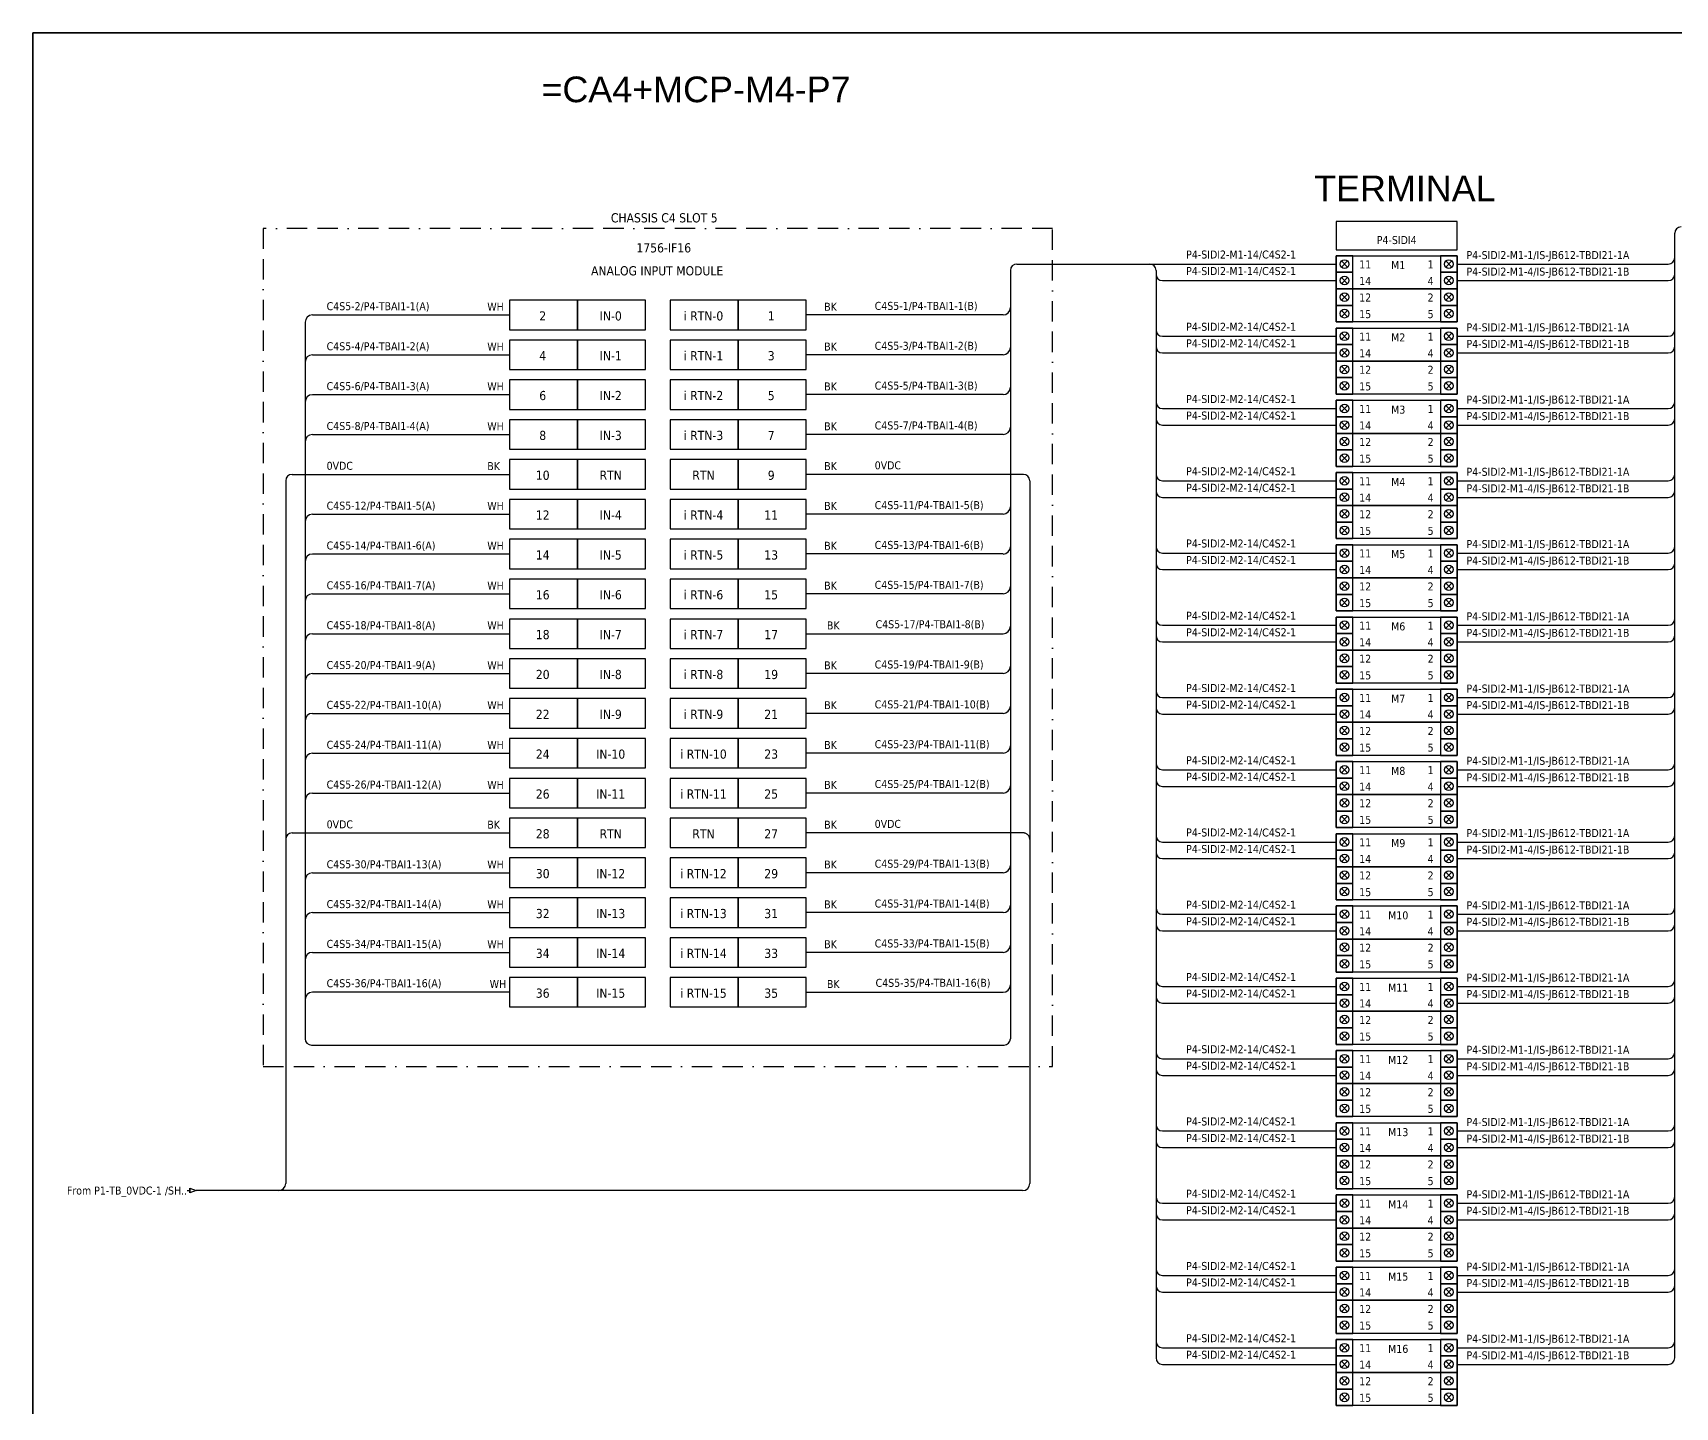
# Model space of a CAD drawing. Header units: millimetres. Extents: x 0 to 62600, y 0 to 14837.
# Drawn here: x 29353 to 31398, y 3996 to 5708 of the extents above; entities that cross this region are included whole.
import ezdxf
from ezdxf.enums import TextEntityAlignment as Align

# ---------------------------------------------------------------- set-up
doc = ezdxf.new("R2010")
doc.units = ezdxf.units.MM
doc.linetypes.add('BORDERX2', pattern=[88.9, 25.4, -12.7, 25.4, -12.7, 0, -12.7])
for name, color, linetype in [('HELPPOINT', 7, 'Continuous'), ('VECTORS', 7, 'Continuous'), ('x01001-FrameArea', 2, 'BORDERX2')]:
    doc.layers.add(name, color=color, linetype=linetype)
for name, color, linetype, lineweight in [('IE-EQUIP', 253, 'Continuous', 25), ('IE-WIRE', 7, 'Continuous', 25), ('power', 7, 'Continuous', 25)]:
    doc.layers.add(name, color=color, linetype=linetype, lineweight=lineweight)
doc.styles.get("Standard").update_dxf_attribs({"font": 'arial.ttf'})
doc.styles.add('Tahoma', font='')
doc.styles.get('Tahoma').set_extended_font_data('Tahoma')

# ---------------------------------------------------------------- blocks, each defined once
blk = doc.blocks.new('IS_HiC2821-10')
at = {"color": 1, "ltscale": 25.4}
for p, q in [((14.1, -6.5), (6.5, -14.1)), ((6.5, -6.5), (14.1, -14.1)), ((136.2, -6.5), (143.9, -14.1)), ((143.9, -6.5), (136.2, -14.1)), ((14.1, -27.1), (6.5, -34.8)), ((6.5, -27.1), (14.1, -34.8)), ((136.2, -27.1), (143.9, -34.8)), ((143.9, -27.1), (136.2, -34.8)), ((14.1, -47.7), (6.5, -55.4)), ((6.5, -47.7), (14.1, -55.4)), ((136.2, -47.7), (143.9, -55.4)), ((143.9, -47.7), (136.2, -55.4)), ((14.1, -68.3), (6.5, -76)), ((6.5, -68.3), (14.1, -76)), ((136.2, -68.3), (143.9, -76)), ((143.9, -68.3), (136.2, -76))]:
    blk.add_line(p, q, dxfattribs=at)
for points in [[(0, -20.6), (20.6, -20.6), (20.6, 0), (0, 0)], [(129.7, -20.6), (150.3, -20.6), (150.3, 0), (129.7, 0)], [(0, -41.2), (20.6, -41.2), (20.6, -20.6), (0, -20.6)], [(129.7, -41.2), (150.3, -41.2), (150.3, -20.6), (129.7, -20.6)], [(0, -61.8), (20.6, -61.8), (20.6, -41.2), (0, -41.2)], [(129.7, -61.8), (150.3, -61.8), (150.3, -41.2), (129.7, -41.2)], [(0, -82.4), (20.6, -82.4), (20.6, -61.8), (0, -61.8)], [(129.7, -82.4), (150.3, -82.4), (150.3, -61.8), (129.7, -61.8)]]:
    blk.add_lwpolyline(points, close=True, dxfattribs=at)
for points in [[(0, 0), (150.3, 0), (150.3, -41.2), (0, -41.2)], [(0, -41.2), (150.3, -41.2), (150.3, -82.4), (0, -82.4)]]:
    blk.add_lwpolyline(points, close=True)
for centre in [(10.3, -10.3), (140, -10.3), (10.3, -30.9), (140, -30.9), (10.3, -51.5), (140, -51.5), (10.3, -72.1), (140, -72.1)]:
    blk.add_circle(centre, 5.42, dxfattribs=at)
at = {"layer": 'power', "color": 7, "style": 'Tahoma'}
for s, p in [('11', (35.9, -10.8)), ('1', (117.4, -10.8)), ('14', (35.9, -31.4)), ('4', (117.4, -31.4)), ('12', (35.9, -52)), ('2', (117.4, -52)), ('15', (35.9, -72.7)), ('5', (117.4, -72.7))]:
    blk.add_text(s, height=9.97, dxfattribs=at).set_placement(p, align=Align.MIDDLE_CENTER)
blk = doc.blocks.new('xTerminal_fr_to')
at = {"layer": 'VECTORS', "color": 1, "true_color": 0xff0000}
for p, q in [((-11.3, 0), (-7.8, 0)), ((-7.8, 2.8), (0, 0)), ((-7.8, -2.8), (-7.8, 2.8)), ((-7.8, 2.8), (0, 0)), ((-7.8, 2.8), (-7.8, -2.8)), ((0, 0), (-7.8, -2.8)), ((0, 0), (-7.8, -2.8))]:
    blk.add_line(p, q, dxfattribs=at)

msp = doc.modelspace()

# ---------------------------------------------------------------- linework, layer by layer
at = {"ltscale": 25.4}
for p, q in [((30561.3, 5357), (30316, 5357)), ((30561.3, 5307.3), (30316, 5307.3)), ((30561.3, 5257.7), (30316, 5257.7)), ((30561.3, 5208.1), (30316, 5208.1)), ((29676, 5158.4), (29946.5, 5158.4)), ((30586.5, 5158.4), (30316, 5158.4)), ((30561.3, 5108.8), (30316, 5108.8)), ((30561.3, 5059.2), (30316, 5059.2)), ((30561.3, 5009.5), (30316, 5009.5)), ((30316, 4959.9), (30561.3, 4959.9)), ((30561.3, 4910.3), (30316, 4910.3)), ((30561.3, 4860.6), (30316, 4860.6)), ((30561.3, 4811), (30316, 4811)), ((30561.3, 4761.4), (30316, 4761.4)), ((29676, 4711.7), (29946.5, 4711.7)), ((30586.5, 4711.7), (30316, 4711.7)), ((30561.3, 4662.1), (30316, 4662.1)), ((30561.3, 4612.5), (30316, 4612.5)), ((30561.3, 4562.8), (30316, 4562.8)), ((30316, 4513.2), (30561.3, 4513.2))]:
    msp.add_line(p, q, dxfattribs=at)
at = {"color": 4, "ltscale": 25.4}
msp.add_lwpolyline([(30976.2, 5438.2), (31126.5, 5438.2), (31126.5, 5473.4), (30976.2, 5473.4)], close=True, dxfattribs=at)
at = {"ltscale": 25.4}
for centre, radius, start, end in [((30561.3, 5366.1), 9.17, 270, 0), ((30561.3, 5316.5), 9.17, 270, 0), ((30561.3, 5266.9), 9.17, 270, 0), ((30561.3, 5217.2), 9.17, 270, 0), ((30586.5, 5150.4), 8, 360, 90), ((30561.3, 5118), 9.17, 270, 0), ((30561.3, 5068.3), 9.17, 270, 0), ((30561.3, 5018.7), 9.17, 270, 0), ((30561.3, 4969.1), 9.17, 270, 0), ((30561.3, 4919.4), 9.17, 270, 0), ((30561.3, 4869.8), 9.17, 270, 0), ((30561.3, 4820.2), 9.17, 270, 0), ((30561.3, 4770.5), 9.17, 270, 0), ((30561.3, 4671.3), 9.17, 270, 0), ((30561.3, 4621.6), 9.17, 270, 0), ((30561.3, 4572), 9.17, 270, 0), ((30561.3, 4522.4), 9.17, 270, 0)]:
    msp.add_arc(centre, radius, start, end, dxfattribs=at)
at = {"layer": 'HELPPOINT', "color": 4, "lineweight": 35}
for p, q in [((29353.1, 3004.2), (29353.1, 5708.4)), ((29353.1, 5708.4), (33246.4, 5708.4)), ((29353.1, 3004.2), (29353.1, 5708.4)), ((29353.1, 5708.4), (33246.4, 5708.4))]:
    msp.add_line(p, q, dxfattribs=at)
at = {"layer": 'IE-EQUIP', "linetype": 'Continuous', "ltscale": 25.4}
for points in [[(29946.5, 5338.6), (30031.2, 5338.6), (30031.2, 5375.3), (29946.5, 5375.3)], [(30031.2, 5338.6), (30115.8, 5338.6), (30115.8, 5375.3), (30031.2, 5375.3)], [(30146.7, 5338.6), (30231.3, 5338.6), (30231.3, 5375.3), (30146.7, 5375.3)], [(30231.3, 5338.6), (30316, 5338.6), (30316, 5375.3), (30231.3, 5375.3)], [(29946.5, 5289), (30031.2, 5289), (30031.2, 5325.7), (29946.5, 5325.7)], [(30031.2, 5289), (30115.8, 5289), (30115.8, 5325.7), (30031.2, 5325.7)], [(30146.7, 5289), (30231.3, 5289), (30231.3, 5325.7), (30146.7, 5325.7)], [(30231.3, 5289), (30316, 5289), (30316, 5325.7), (30231.3, 5325.7)], [(29946.5, 5239.3), (30031.2, 5239.3), (30031.2, 5276), (29946.5, 5276)], [(30031.2, 5239.3), (30115.8, 5239.3), (30115.8, 5276), (30031.2, 5276)], [(30146.7, 5239.3), (30231.3, 5239.3), (30231.3, 5276), (30146.7, 5276)], [(30231.3, 5239.3), (30316, 5239.3), (30316, 5276), (30231.3, 5276)], [(29946.5, 5189.7), (30031.2, 5189.7), (30031.2, 5226.4), (29946.5, 5226.4)], [(30031.2, 5189.7), (30115.8, 5189.7), (30115.8, 5226.4), (30031.2, 5226.4)], [(30146.7, 5189.7), (30231.3, 5189.7), (30231.3, 5226.4), (30146.7, 5226.4)], [(30231.3, 5189.7), (30316, 5189.7), (30316, 5226.4), (30231.3, 5226.4)], [(29946.5, 5140.1), (30031.2, 5140.1), (30031.2, 5176.8), (29946.5, 5176.8)], [(30031.2, 5140.1), (30115.8, 5140.1), (30115.8, 5176.8), (30031.2, 5176.8)], [(30146.7, 5140.1), (30231.3, 5140.1), (30231.3, 5176.8), (30146.7, 5176.8)], [(30231.3, 5140.1), (30316, 5140.1), (30316, 5176.8), (30231.3, 5176.8)], [(29946.5, 5090.4), (30031.2, 5090.4), (30031.2, 5127.1), (29946.5, 5127.1)], [(30031.2, 5090.4), (30115.8, 5090.4), (30115.8, 5127.1), (30031.2, 5127.1)], [(30146.7, 5090.4), (30231.3, 5090.4), (30231.3, 5127.1), (30146.7, 5127.1)], [(30231.3, 5090.4), (30316, 5090.4), (30316, 5127.1), (30231.3, 5127.1)], [(29946.5, 5040.8), (30031.2, 5040.8), (30031.2, 5077.5), (29946.5, 5077.5)], [(30031.2, 5040.8), (30115.8, 5040.8), (30115.8, 5077.5), (30031.2, 5077.5)], [(30146.7, 5040.8), (30231.3, 5040.8), (30231.3, 5077.5), (30146.7, 5077.5)], [(30231.3, 5040.8), (30316, 5040.8), (30316, 5077.5), (30231.3, 5077.5)], [(29946.5, 4991.2), (30031.2, 4991.2), (30031.2, 5027.9), (29946.5, 5027.9)], [(30031.2, 4991.2), (30115.8, 4991.2), (30115.8, 5027.9), (30031.2, 5027.9)], [(30146.7, 4991.2), (30231.3, 4991.2), (30231.3, 5027.9), (30146.7, 5027.9)], [(30231.3, 4991.2), (30316, 4991.2), (30316, 5027.9), (30231.3, 5027.9)], [(29946.5, 4941.5), (30031.2, 4941.5), (30031.2, 4978.2), (29946.5, 4978.2)], [(30031.2, 4941.5), (30115.8, 4941.5), (30115.8, 4978.2), (30031.2, 4978.2)], [(30146.7, 4941.5), (30231.3, 4941.5), (30231.3, 4978.2), (30146.7, 4978.2)], [(30231.3, 4941.5), (30316, 4941.5), (30316, 4978.2), (30231.3, 4978.2)], [(29946.5, 4891.9), (30031.2, 4891.9), (30031.2, 4928.6), (29946.5, 4928.6)], [(30031.2, 4891.9), (30115.8, 4891.9), (30115.8, 4928.6), (30031.2, 4928.6)], [(30146.7, 4891.9), (30231.3, 4891.9), (30231.3, 4928.6), (30146.7, 4928.6)], [(30231.3, 4891.9), (30316, 4891.9), (30316, 4928.6), (30231.3, 4928.6)], [(29946.5, 4842.3), (30031.2, 4842.3), (30031.2, 4879), (29946.5, 4879)], [(30031.2, 4842.3), (30115.8, 4842.3), (30115.8, 4879), (30031.2, 4879)], [(30146.7, 4842.3), (30231.3, 4842.3), (30231.3, 4879), (30146.7, 4879)], [(30231.3, 4842.3), (30316, 4842.3), (30316, 4879), (30231.3, 4879)], [(29946.5, 4792.7), (30031.2, 4792.7), (30031.2, 4829.4), (29946.5, 4829.4)], [(30031.2, 4792.7), (30115.8, 4792.7), (30115.8, 4829.4), (30031.2, 4829.4)], [(30146.7, 4792.7), (30231.3, 4792.7), (30231.3, 4829.4), (30146.7, 4829.4)], [(30231.3, 4792.7), (30316, 4792.7), (30316, 4829.4), (30231.3, 4829.4)], [(29946.5, 4743), (30031.2, 4743), (30031.2, 4779.7), (29946.5, 4779.7)], [(30031.2, 4743), (30115.8, 4743), (30115.8, 4779.7), (30031.2, 4779.7)], [(30146.7, 4743), (30231.3, 4743), (30231.3, 4779.7), (30146.7, 4779.7)], [(30231.3, 4743), (30316, 4743), (30316, 4779.7), (30231.3, 4779.7)], [(29946.5, 4693.4), (30031.2, 4693.4), (30031.2, 4730.1), (29946.5, 4730.1)], [(30031.2, 4693.4), (30115.8, 4693.4), (30115.8, 4730.1), (30031.2, 4730.1)], [(30146.7, 4693.4), (30231.3, 4693.4), (30231.3, 4730.1), (30146.7, 4730.1)], [(30231.3, 4693.4), (30316, 4693.4), (30316, 4730.1), (30231.3, 4730.1)], [(29946.5, 4643.8), (30031.2, 4643.8), (30031.2, 4680.5), (29946.5, 4680.5)], [(30031.2, 4643.8), (30115.8, 4643.8), (30115.8, 4680.5), (30031.2, 4680.5)], [(30146.7, 4643.8), (30231.3, 4643.8), (30231.3, 4680.5), (30146.7, 4680.5)], [(30231.3, 4643.8), (30316, 4643.8), (30316, 4680.5), (30231.3, 4680.5)], [(29946.5, 4594.1), (30031.2, 4594.1), (30031.2, 4630.8), (29946.5, 4630.8)], [(30031.2, 4594.1), (30115.8, 4594.1), (30115.8, 4630.8), (30031.2, 4630.8)], [(30146.7, 4594.1), (30231.3, 4594.1), (30231.3, 4630.8), (30146.7, 4630.8)], [(30231.3, 4594.1), (30316, 4594.1), (30316, 4630.8), (30231.3, 4630.8)], [(29946.5, 4544.5), (30031.2, 4544.5), (30031.2, 4581.2), (29946.5, 4581.2)], [(30031.2, 4544.5), (30115.8, 4544.5), (30115.8, 4581.2), (30031.2, 4581.2)], [(30146.7, 4544.5), (30231.3, 4544.5), (30231.3, 4581.2), (30146.7, 4581.2)], [(30231.3, 4544.5), (30316, 4544.5), (30316, 4581.2), (30231.3, 4581.2)], [(29946.5, 4494.9), (30031.2, 4494.9), (30031.2, 4531.6), (29946.5, 4531.6)], [(30031.2, 4494.9), (30115.8, 4494.9), (30115.8, 4531.6), (30031.2, 4531.6)], [(30146.7, 4494.9), (30231.3, 4494.9), (30231.3, 4531.6), (30146.7, 4531.6)], [(30231.3, 4494.9), (30316, 4494.9), (30316, 4531.6), (30231.3, 4531.6)]]:
    msp.add_lwpolyline(points, close=True, dxfattribs=at)
at = {"layer": 'IE-WIRE', "color": 4, "ltscale": 25.4}
for p, q in [((31397.6, 4057.7), (31397.6, 5458.7)), ((30570.4, 5412.4), (30570.4, 4455.4)), ((30751.7, 5412.4), (30751.7, 4057.7)), ((29692.1, 5347.8), (29692.1, 4455.4)), ((29701.3, 5357), (29946.5, 5357)), ((29701.3, 5307.3), (29946.5, 5307.3)), ((29701.3, 5257.7), (29946.5, 5257.7)), ((29701.3, 5208.1), (29946.5, 5208.1)), ((29701.3, 5108.8), (29946.5, 5108.8)), ((29701.3, 5059.2), (29946.5, 5059.2)), ((29701.3, 5009.5), (29946.5, 5009.5)), ((29701.3, 4959.9), (29946.5, 4959.9)), ((29701.3, 4910.3), (29946.5, 4910.3)), ((29701.3, 4860.6), (29946.5, 4860.6)), ((29701.3, 4811), (29946.5, 4811)), ((29701.3, 4761.4), (29946.5, 4761.4)), ((29701.3, 4662.1), (29946.5, 4662.1)), ((29701.3, 4612.5), (29946.5, 4612.5)), ((29701.3, 4562.8), (29946.5, 4562.8)), ((29946.5, 4513.2), (29701.3, 4513.2))]:
    msp.add_line(p, q, dxfattribs=at)
at = {"layer": 'IE-WIRE', "color": 4}
for p, q in [((30578.4, 5420.4), (30976.2, 5420.4)), ((31126.5, 5420.4), (31389.6, 5420.4)), ((31126.5, 5399.7), (31389.6, 5399.7)), ((30759.7, 5330.4), (30976.2, 5330.4)), ((31126.5, 5330.4), (31389.6, 5330.4)), ((31126.5, 5309.7), (31389.6, 5309.7)), ((30759.7, 5240.4), (30976.2, 5240.4)), ((31126.5, 5240.4), (31389.6, 5240.4)), ((31126.5, 5219.7), (31389.6, 5219.7)), ((30759.7, 5150.4), (30976.2, 5150.4)), ((31126.5, 5150.4), (31389.6, 5150.4)), ((31126.5, 5129.7), (31389.6, 5129.7)), ((30759.7, 5060.4), (30976.2, 5060.4)), ((31126.5, 5060.4), (31389.6, 5060.4)), ((31126.5, 5039.7), (31389.6, 5039.7)), ((30759.7, 4970.4), (30976.2, 4970.4)), ((31126.5, 4970.4), (31389.6, 4970.4)), ((31126.5, 4949.7), (31389.6, 4949.7)), ((30759.7, 4880.4), (30976.2, 4880.4)), ((31126.5, 4880.4), (31389.6, 4880.4)), ((31126.5, 4859.7), (31389.6, 4859.7)), ((30759.7, 4790.4), (30976.2, 4790.4)), ((31126.5, 4790.4), (31389.6, 4790.4)), ((31126.5, 4769.7), (31389.6, 4769.7)), ((30759.7, 4700.4), (30976.2, 4700.4)), ((31126.5, 4700.4), (31389.6, 4700.4)), ((31126.5, 4679.7), (31389.6, 4679.7)), ((30759.7, 4610.4), (30976.2, 4610.4)), ((31126.5, 4610.4), (31389.6, 4610.4)), ((31126.5, 4589.7), (31389.6, 4589.7)), ((30759.7, 4520.4), (30976.2, 4520.4)), ((31126.5, 4520.4), (31389.6, 4520.4)), ((31126.5, 4499.7), (31389.6, 4499.7)), ((29700.1, 4447.4), (30562.4, 4447.4)), ((30759.7, 4430.4), (30976.2, 4430.4)), ((31126.5, 4430.4), (31389.6, 4430.4)), ((31126.5, 4409.7), (31389.6, 4409.7)), ((30759.7, 4340.4), (30976.2, 4340.4)), ((31126.5, 4340.4), (31389.6, 4340.4)), ((31126.5, 4319.7), (31389.6, 4319.7)), ((30759.7, 4250.4), (30976.2, 4250.4)), ((31126.5, 4250.4), (31389.6, 4250.4)), ((31126.5, 4229.7), (31389.6, 4229.7)), ((30759.7, 4160.4), (30976.2, 4160.4)), ((31126.5, 4160.4), (31389.6, 4160.4)), ((31126.5, 4139.7), (31389.6, 4139.7)), ((30759.7, 4070.4), (30976.2, 4070.4)), ((31126.5, 4070.4), (31389.6, 4070.4)), ((31126.5, 4049.7), (31389.6, 4049.7))]:
    msp.add_line(p, q, dxfattribs=at)
at = {"layer": 'IE-WIRE', "color": 7}
for p, q in [((30759.7, 5399.7), (30976.2, 5399.7)), ((30759.7, 5309.7), (30976.2, 5309.7)), ((30759.7, 5219.7), (30976.2, 5219.7)), ((30759.7, 5129.7), (30976.2, 5129.7)), ((30759.7, 5039.7), (30976.2, 5039.7)), ((30759.7, 4949.7), (30976.2, 4949.7)), ((30759.7, 4859.7), (30976.2, 4859.7)), ((30759.7, 4769.7), (30976.2, 4769.7)), ((30759.7, 4679.7), (30976.2, 4679.7)), ((30759.7, 4589.7), (30976.2, 4589.7)), ((30759.7, 4499.7), (30976.2, 4499.7)), ((30759.7, 4409.7), (30976.2, 4409.7)), ((30759.7, 4319.7), (30976.2, 4319.7)), ((30759.7, 4229.7), (30976.2, 4229.7)), ((30759.7, 4139.7), (30976.2, 4139.7)), ((30759.7, 4049.7), (30976.2, 4049.7))]:
    msp.add_line(p, q, dxfattribs=at)
at = {"layer": 'IE-WIRE', "color": 7, "ltscale": 25.4}
for p, q in [((29668, 5150.4), (29668, 4275.1)), ((30594.5, 5150.4), (30594.5, 4275.1)), ((30585.6, 4266.2), (29556.5, 4266.2))]:
    msp.add_line(p, q, dxfattribs=at)
at = {"layer": 'IE-WIRE', "color": 4}
for centre, start, end in [((31405.6, 5458.7), 90, 180), ((30759.7, 5338.4), 180, 270), ((30759.7, 5248.4), 180, 270), ((30759.7, 5158.4), 180, 270), ((30759.7, 5068.4), 180, 270), ((30759.7, 4978.4), 180, 270), ((30759.7, 4888.4), 180, 270), ((30759.7, 4798.4), 180, 270), ((30759.7, 4708.4), 180, 270), ((30759.7, 4618.4), 180, 270), ((30759.7, 4528.4), 180, 270), ((29700.1, 4455.4), 180, 270), ((30759.7, 4438.4), 180, 270), ((30759.7, 4348.4), 180, 270), ((30759.7, 4258.4), 180, 270), ((30759.7, 4168.4), 180, 270), ((30759.7, 4078.4), 180, 270)]:
    msp.add_arc(centre, 8, start, end, dxfattribs=at)
at = {"layer": 'IE-WIRE', "color": 4, "ltscale": 25.4}
for centre, radius, start, end in [((30578.4, 5412.4), 8, 90, 180), ((30743.7, 5412.4), 8, 0, 90), ((31389.6, 5428.4), 8, 270, 0), ((31389.6, 5407.7), 8, 270, 0), ((29701.3, 5347.8), 9.17, 90, 180), ((31389.6, 5338.4), 8, 270, 0), ((31389.6, 5317.7), 8, 270, 0), ((29701.3, 5298.2), 9.17, 90, 180), ((29701.3, 5248.5), 9.17, 90, 180), ((31389.6, 5248.4), 8, 270, 0), ((31389.6, 5227.7), 8, 270, 0), ((29701.3, 5198.9), 9.17, 90, 180), ((31389.6, 5158.4), 8, 270, 0), ((31389.6, 5137.7), 8, 270, 0), ((29701.3, 5099.6), 9.17, 90, 180), ((29701.3, 5050), 9.17, 90, 180), ((31389.6, 5068.4), 8, 270, 0), ((31389.6, 5047.7), 8, 270, 0), ((29701.3, 5000.4), 9.17, 90, 180), ((31389.6, 4978.4), 8, 270, 0), ((29701.3, 4950.7), 9.17, 90, 180), ((31389.6, 4957.7), 8, 270, 0), ((29701.3, 4901.1), 9.17, 90, 180), ((31389.6, 4888.4), 8, 270, 0), ((31389.6, 4867.7), 8, 270, 0), ((29701.3, 4851.5), 9.17, 90, 180), ((29701.3, 4801.8), 9.17, 90, 180), ((31389.6, 4798.4), 8, 270, 0), ((31389.6, 4777.7), 8, 270, 0), ((29701.3, 4752.2), 9.17, 90, 180), ((31389.6, 4708.4), 8, 270, 0), ((31389.6, 4687.7), 8, 270, 0), ((29701.3, 4652.9), 9.17, 90, 180), ((29701.3, 4603.3), 9.17, 90, 180), ((31389.6, 4618.4), 8, 270, 0), ((31389.6, 4597.7), 8, 270, 0), ((29701.3, 4553.7), 9.17, 90, 180), ((31389.6, 4528.4), 8, 270, 0), ((29701.3, 4504), 9.17, 90, 180), ((31389.6, 4507.7), 8, 270, 0), ((30562.4, 4455.4), 8, 270, 0), ((31389.6, 4438.4), 8, 270, 0), ((31389.6, 4417.7), 8, 270, 0), ((31389.6, 4348.4), 8, 270, 0), ((31389.6, 4327.7), 8, 270, 0), ((31389.6, 4258.4), 8, 270, 0), ((31389.6, 4237.7), 8, 270, 0), ((31389.6, 4168.4), 8, 270, 0), ((31389.6, 4147.7), 8, 270, 0), ((31389.6, 4078.4), 8, 270, 0), ((31389.6, 4057.7), 8, 270, 0)]:
    msp.add_arc(centre, radius, start, end, dxfattribs=at)
at = {"layer": 'IE-WIRE', "color": 7}
for centre in [(30759.7, 5407.7), (30759.7, 5317.7), (30759.7, 5227.7), (30759.7, 5137.7), (30759.7, 5047.7), (30759.7, 4957.7), (30759.7, 4867.7), (30759.7, 4777.7), (30759.7, 4687.7), (30759.7, 4597.7), (30759.7, 4507.7), (30759.7, 4417.7), (30759.7, 4327.7), (30759.7, 4237.7), (30759.7, 4147.7), (30759.7, 4057.7)]:
    msp.add_arc(centre, 8, 180, 270, dxfattribs=at)
at = {"layer": 'IE-WIRE', "ltscale": 25.4}
for centre in [(29676, 5150.4), (29676, 4703.7)]:
    msp.add_arc(centre, 8, 90, 180, dxfattribs=at)
at = {"layer": 'IE-WIRE', "color": 7, "ltscale": 25.4}
for centre in [(29659, 4275.1), (30585.6, 4275.1), (30585.6, 4275.1)]:
    msp.add_arc(centre, 8.96, 270, 0, dxfattribs=at)
at = {"layer": 'x01001-FrameArea'}
msp.add_lwpolyline([(29639.8, 4420.8), (30622.8, 4420.8), (30622.8, 5464.7), (29639.8, 5464.7)], close=True, dxfattribs=at)
at = {"layer": 'x01001-FrameArea', "ltscale": 25.4}
msp.add_arc((30586.5, 4703.7), 8, 0, 90, dxfattribs=at)

# ---------------------------------------------------------------- block references
for name, p in [('IS_HiC2821-10', (30976.2, 5430.7)), ('IS_HiC2821-10', (30976.2, 5340.7)), ('IS_HiC2821-10', (30976.2, 5250.7)), ('IS_HiC2821-10', (30976.2, 5160.7)), ('IS_HiC2821-10', (30976.2, 5070.7)), ('IS_HiC2821-10', (30976.2, 4980.7)), ('IS_HiC2821-10', (30976.2, 4890.7)), ('IS_HiC2821-10', (30976.2, 4800.7)), ('IS_HiC2821-10', (30976.2, 4710.7)), ('IS_HiC2821-10', (30976.2, 4620.7)), ('IS_HiC2821-10', (30976.2, 4530.7)), ('IS_HiC2821-10', (30976.2, 4440.7)), ('IS_HiC2821-10', (30976.2, 4350.7)), ('xTerminal_fr_to', (29556.5, 4266.2)), ('IS_HiC2821-10', (30976.2, 4260.7)), ('IS_HiC2821-10', (30976.2, 4170.7)), ('IS_HiC2821-10', (30976.2, 4080.7))]:
    msp.add_blockref(name, p)

# ---------------------------------------------------------------- texts
at = {"color": 2}
for s, p in [('=CA4+MCP-M4-P7', (29986.4, 5622)), ('TERMINAL', (30948.6, 5498.6))]:
    msp.add_text(s, height=32, dxfattribs=at).set_placement(p)
at = {"color": 2, "style": 'Tahoma'}
for s, height, p in [('CHASSIS C4 SLOT 5', 11.441, (30139.3, 5478)), ('1756-IF16', 11.44, (30138.7, 5440.6)), ('ANALOG INPUT MODULE', 11.441, (30130.5, 5412)), ('2', 11.4, (29988, 5355.8)), ('IN-0', 11.44, (30072.7, 5355.8)), ('i RTN-0', 11.44, (30188.2, 5355.8)), ('1', 11.4, (30272.5, 5355.8)), ('4', 11.4, (29988, 5306.2)), ('IN-1', 11.44, (30072.7, 5306.2)), ('i RTN-1', 11.44, (30188.2, 5306.2)), ('3', 11.4, (30272.5, 5306.2)), ('6', 11.4, (29988, 5256.6)), ('IN-2', 11.44, (30072.7, 5256.6)), ('i RTN-2', 11.44, (30188.2, 5256.6)), ('5', 11.4, (30272.5, 5256.6)), ('8', 11.4, (29988, 5206.9)), ('IN-3', 11.44, (30072.7, 5206.9)), ('i RTN-3', 11.44, (30188.2, 5206.9)), ('7', 11.4, (30272.5, 5206.9)), ('10', 11.44, (29988, 5157.3)), ('RTN', 11.44, (30072.7, 5157.3)), ('RTN', 11.44, (30188.2, 5157.3)), ('9', 11.4, (30272.5, 5157.3)), ('12', 11.44, (29988, 5107.7)), ('IN-4', 11.44, (30072.7, 5107.7)), ('i RTN-4', 11.44, (30188.2, 5107.7)), ('11', 11.44, (30272.5, 5107.7)), ('14', 11.44, (29988, 5058)), ('IN-5', 11.44, (30072.7, 5058)), ('i RTN-5', 11.44, (30188.2, 5058)), ('13', 11.44, (30272.5, 5058)), ('16', 11.44, (29988, 5008.4)), ('IN-6', 11.44, (30072.7, 5008.4)), ('i RTN-6', 11.44, (30188.2, 5008.4)), ('15', 11.44, (30272.5, 5008.4)), ('18', 11.44, (29988, 4958.8)), ('IN-7', 11.44, (30072.7, 4958.8)), ('i RTN-7', 11.44, (30188.2, 4958.8)), ('17', 11.44, (30272.5, 4958.8)), ('20', 11.44, (29988, 4909.1)), ('IN-8', 11.44, (30072.7, 4909.1)), ('i RTN-8', 11.44, (30188.2, 4909.1)), ('19', 11.44, (30272.5, 4909.1)), ('22', 11.44, (29988, 4859.5)), ('IN-9', 11.44, (30072.7, 4859.5)), ('i RTN-9', 11.44, (30188.2, 4859.5)), ('21', 11.44, (30272.5, 4859.5)), ('24', 11.44, (29988, 4809.9)), ('IN-10', 11.44, (30072.7, 4809.9)), ('i RTN-10', 11.44, (30188.2, 4809.9)), ('23', 11.44, (30272.5, 4809.9)), ('26', 11.44, (29988, 4760.2)), ('IN-11', 11.44, (30072.7, 4760.2)), ('i RTN-11', 11.44, (30188.2, 4760.2)), ('25', 11.44, (30272.5, 4760.2)), ('28', 11.44, (29988, 4710.6)), ('RTN', 11.44, (30072.7, 4710.6)), ('RTN', 11.44, (30188.2, 4710.6)), ('27', 11.44, (30272.5, 4710.6)), ('30', 11.44, (29988, 4661)), ('IN-12', 11.44, (30072.7, 4661)), ('i RTN-12', 11.44, (30188.2, 4661)), ('29', 11.44, (30272.5, 4661)), ('32', 11.44, (29988, 4611.3)), ('IN-13', 11.44, (30072.7, 4611.3)), ('i RTN-13', 11.44, (30188.2, 4611.3)), ('31', 11.44, (30272.5, 4611.3)), ('34', 11.44, (29988, 4561.7)), ('IN-14', 11.44, (30072.7, 4561.7)), ('i RTN-14', 11.44, (30188.2, 4561.7)), ('33', 11.44, (30272.5, 4561.7)), ('36', 11.44, (29988, 4512.1)), ('IN-15', 11.44, (30072.7, 4512.1)), ('i RTN-15', 11.44, (30188.2, 4512.1)), ('35', 11.44, (30272.5, 4512.1))]:
    msp.add_text(s, height=height, dxfattribs=at).set_placement(p, align=Align.MIDDLE_CENTER)
at = {"color": 4, "style": 'Tahoma'}
msp.add_text('P4-SIDI4', height=9.95, dxfattribs=at).set_placement((31051.4, 5450.3), align=Align.MIDDLE_CENTER)
for s, height, p in [('P4-SIDI2-M1-14/C4S2-1', 9.949, (30789.2, 5427.3)), ('P4-SIDI2-M1-1/IS-JB612-TBDI21-1A', 9.949, (31138.3, 5426.6)), ('P4-SIDI2-M1-4/IS-JB612-TBDI21-1B', 9.949, (31138.3, 5406)), ('C4S5-2/P4-TBAI1-1(A)', 9.949, (29718.9, 5362.9)), ('WH', 9.95, (29919, 5362.2)), ('P4-SIDI2-M2-14/C4S2-1', 9.949, (30789.2, 5337.3)), ('P4-SIDI2-M1-1/IS-JB612-TBDI21-1A', 9.949, (31138.3, 5336.6)), ('C4S5-4/P4-TBAI1-2(A)', 9.949, (29718.9, 5313)), ('WH', 9.95, (29919, 5312.6)), ('P4-SIDI2-M1-4/IS-JB612-TBDI21-1B', 9.949, (31138.3, 5316)), ('C4S5-6/P4-TBAI1-3(A)', 9.949, (29718.9, 5263.3)), ('WH', 9.95, (29919, 5262.9)), ('P4-SIDI2-M2-14/C4S2-1', 9.949, (30789.2, 5247.3)), ('P4-SIDI2-M1-1/IS-JB612-TBDI21-1A', 9.949, (31138.3, 5246.6)), ('P4-SIDI2-M1-4/IS-JB612-TBDI21-1B', 9.949, (31138.3, 5226)), ('C4S5-8/P4-TBAI1-4(A)', 9.949, (29718.9, 5213.7)), ('WH', 9.95, (29919, 5213.3)), ('P4-SIDI2-M2-14/C4S2-1', 9.949, (30789.2, 5157.3)), ('P4-SIDI2-M1-1/IS-JB612-TBDI21-1A', 9.949, (31138.3, 5156.6)), ('P4-SIDI2-M1-4/IS-JB612-TBDI21-1B', 9.949, (31138.3, 5136)), ('C4S5-12/P4-TBAI1-5(A)', 9.949, (29718.9, 5114.4)), ('WH', 9.95, (29919, 5114.1)), ('C4S5-14/P4-TBAI1-6(A)', 9.949, (29718.9, 5064.8)), ('WH', 9.95, (29919, 5064.4)), ('P4-SIDI2-M2-14/C4S2-1', 9.949, (30789.2, 5067.3)), ('P4-SIDI2-M1-1/IS-JB612-TBDI21-1A', 9.949, (31138.3, 5066.6)), ('P4-SIDI2-M1-4/IS-JB612-TBDI21-1B', 9.949, (31138.3, 5046)), ('C4S5-16/P4-TBAI1-7(A)', 9.949, (29718.9, 5015.2)), ('WH', 9.95, (29919, 5014.8)), ('C4S5-18/P4-TBAI1-8(A)', 9.949, (29718.9, 4965.5)), ('WH', 9.95, (29919, 4965.2)), ('P4-SIDI2-M2-14/C4S2-1', 9.949, (30789.2, 4977.3)), ('P4-SIDI2-M1-1/IS-JB612-TBDI21-1A', 9.949, (31138.3, 4976.6)), ('P4-SIDI2-M1-4/IS-JB612-TBDI21-1B', 9.949, (31138.3, 4956)), ('C4S5-20/P4-TBAI1-9(A)', 9.949, (29718.9, 4915.9)), ('WH', 9.95, (29919, 4915.5)), ('P4-SIDI2-M2-14/C4S2-1', 9.949, (30789.2, 4887.3)), ('P4-SIDI2-M1-1/IS-JB612-TBDI21-1A', 9.949, (31138.3, 4886.6)), ('C4S5-22/P4-TBAI1-10(A)', 9.949, (29718.9, 4866.3)), ('WH', 9.95, (29919, 4865.9)), ('P4-SIDI2-M1-4/IS-JB612-TBDI21-1B', 9.949, (31138.3, 4866)), ('C4S5-24/P4-TBAI1-11(A)', 9.949, (29718.9, 4816.6)), ('WH', 9.95, (29919, 4816.3)), ('P4-SIDI2-M2-14/C4S2-1', 9.949, (30789.2, 4797.3)), ('P4-SIDI2-M1-1/IS-JB612-TBDI21-1A', 9.949, (31138.3, 4796.6)), ('P4-SIDI2-M1-4/IS-JB612-TBDI21-1B', 9.949, (31138.3, 4776)), ('C4S5-26/P4-TBAI1-12(A)', 9.949, (29718.9, 4767)), ('WH', 9.95, (29919, 4766.6)), ('P4-SIDI2-M2-14/C4S2-1', 9.949, (30789.2, 4707.3)), ('P4-SIDI2-M1-1/IS-JB612-TBDI21-1A', 9.949, (31138.3, 4706.6)), ('P4-SIDI2-M1-4/IS-JB612-TBDI21-1B', 9.949, (31138.3, 4686)), ('C4S5-30/P4-TBAI1-13(A)', 9.949, (29718.9, 4667.7)), ('WH', 9.95, (29919, 4667.4)), ('C4S5-32/P4-TBAI1-14(A)', 9.949, (29718.9, 4618.1)), ('WH', 9.95, (29919, 4617.7)), ('P4-SIDI2-M2-14/C4S2-1', 9.949, (30789.2, 4617.3)), ('P4-SIDI2-M1-1/IS-JB612-TBDI21-1A', 9.949, (31138.3, 4616.6)), ('P4-SIDI2-M1-4/IS-JB612-TBDI21-1B', 9.949, (31138.3, 4596)), ('C4S5-34/P4-TBAI1-15(A)', 9.949, (29718.9, 4568.5)), ('WH', 9.95, (29919, 4568.1)), ('C4S5-36/P4-TBAI1-16(A)', 9.949, (29718.9, 4519.5)), ('WH', 9.95, (29922, 4518.5)), ('P4-SIDI2-M2-14/C4S2-1', 9.949, (30789.2, 4527.3)), ('P4-SIDI2-M1-1/IS-JB612-TBDI21-1A', 9.949, (31138.3, 4526.6)), ('P4-SIDI2-M1-4/IS-JB612-TBDI21-1B', 9.949, (31138.3, 4506)), ('P4-SIDI2-M2-14/C4S2-1', 9.949, (30789.2, 4437.3)), ('P4-SIDI2-M1-1/IS-JB612-TBDI21-1A', 9.949, (31138.3, 4436.6)), ('P4-SIDI2-M1-4/IS-JB612-TBDI21-1B', 9.949, (31138.3, 4416)), ('P4-SIDI2-M2-14/C4S2-1', 9.949, (30789.2, 4347.3)), ('P4-SIDI2-M1-1/IS-JB612-TBDI21-1A', 9.949, (31138.3, 4346.6)), ('P4-SIDI2-M1-4/IS-JB612-TBDI21-1B', 9.949, (31138.3, 4326)), ('P4-SIDI2-M2-14/C4S2-1', 9.949, (30789.2, 4257.3)), ('P4-SIDI2-M1-1/IS-JB612-TBDI21-1A', 9.949, (31138.3, 4256.6)), ('P4-SIDI2-M1-4/IS-JB612-TBDI21-1B', 9.949, (31138.3, 4236)), ('P4-SIDI2-M2-14/C4S2-1', 9.949, (30789.2, 4167.3)), ('P4-SIDI2-M1-1/IS-JB612-TBDI21-1A', 9.949, (31138.3, 4166.6)), ('P4-SIDI2-M1-4/IS-JB612-TBDI21-1B', 9.949, (31138.3, 4146)), ('P4-SIDI2-M2-14/C4S2-1', 9.949, (30789.2, 4077.3)), ('P4-SIDI2-M1-1/IS-JB612-TBDI21-1A', 9.949, (31138.3, 4076.6)), ('P4-SIDI2-M1-4/IS-JB612-TBDI21-1B', 9.949, (31138.3, 4056))]:
    msp.add_text(s, height=height, dxfattribs=at).set_placement(p)
at = {"color": 7, "style": 'Tahoma'}
for s, p in [('P4-SIDI2-M1-14/C4S2-1', (30789.2, 5406.7)), ('P4-SIDI2-M2-14/C4S2-1', (30789.2, 5316.7)), ('P4-SIDI2-M2-14/C4S2-1', (30789.2, 5226.7)), ('P4-SIDI2-M2-14/C4S2-1', (30789.2, 5136.7)), ('P4-SIDI2-M2-14/C4S2-1', (30789.2, 5046.7)), ('P4-SIDI2-M2-14/C4S2-1', (30789.2, 4956.7)), ('P4-SIDI2-M2-14/C4S2-1', (30789.2, 4866.7)), ('P4-SIDI2-M2-14/C4S2-1', (30789.2, 4776.7)), ('P4-SIDI2-M2-14/C4S2-1', (30789.2, 4686.7)), ('P4-SIDI2-M2-14/C4S2-1', (30789.2, 4596.7)), ('P4-SIDI2-M2-14/C4S2-1', (30789.2, 4506.7)), ('P4-SIDI2-M2-14/C4S2-1', (30789.2, 4416.7)), ('P4-SIDI2-M2-14/C4S2-1', (30789.2, 4326.7)), ('P4-SIDI2-M2-14/C4S2-1', (30789.2, 4236.7)), ('P4-SIDI2-M2-14/C4S2-1', (30789.2, 4146.7)), ('P4-SIDI2-M2-14/C4S2-1', (30789.2, 4056.7))]:
    msp.add_text(s, height=9.949, dxfattribs=at).set_placement(p)
at = {"style": 'Tahoma'}
for s, height, p in [('BK', 9.95, (30338.5, 5362.2)), ('C4S5-1/P4-TBAI1-1(B)', 9.949, (30401.4, 5363.3)), ('BK', 9.95, (30338.5, 5312.6)), ('C4S5-3/P4-TBAI1-2(B)', 9.949, (30401.4, 5313.6)), ('BK', 9.95, (30338.5, 5262.9)), ('C4S5-5/P4-TBAI1-3(B)', 9.949, (30401.4, 5264)), ('BK', 9.95, (30338.5, 5213.3)), ('C4S5-7/P4-TBAI1-4(B)', 9.949, (30401.4, 5214.4)), ('0VDC', 9.95, (29718.9, 5164.1)), ('0VDC', 9.95, (30401.4, 5164.7)), ('BK', 9.95, (29919, 5163.7)), ('BK', 9.95, (30338.5, 5163.7)), ('BK', 9.95, (30338.5, 5114.1)), ('C4S5-11/P4-TBAI1-5(B)', 9.949, (30401.4, 5115.1)), ('BK', 9.95, (30338.5, 5064.4)), ('C4S5-13/P4-TBAI1-6(B)', 9.949, (30401.4, 5065.5)), ('BK', 9.95, (30338.5, 5014.8)), ('C4S5-15/P4-TBAI1-7(B)', 9.949, (30401.4, 5015.8)), ('BK', 9.95, (30341.9, 4965.2)), ('C4S5-17/P4-TBAI1-8(B)', 9.949, (30402.5, 4966.7)), ('BK', 9.95, (30338.5, 4915.5)), ('C4S5-19/P4-TBAI1-9(B)', 9.949, (30401.4, 4916.6)), ('BK', 9.95, (30338.5, 4865.9)), ('C4S5-21/P4-TBAI1-10(B)', 9.949, (30401.4, 4866.9)), ('C4S5-23/P4-TBAI1-11(B)', 9.949, (30401.4, 4817.3)), ('BK', 9.95, (30338.5, 4816.3)), ('BK', 9.95, (30338.5, 4766.6)), ('C4S5-25/P4-TBAI1-12(B)', 9.949, (30401.4, 4767.7)), ('0VDC', 9.95, (29718.9, 4717.4)), ('BK', 9.95, (29919, 4717)), ('BK', 9.95, (30338.5, 4717)), ('0VDC', 9.95, (30401.4, 4718)), ('BK', 9.95, (30338.5, 4667.4)), ('C4S5-29/P4-TBAI1-13(B)', 9.949, (30401.4, 4668.4)), ('BK', 9.95, (30338.5, 4617.7)), ('C4S5-31/P4-TBAI1-14(B)', 9.949, (30401.4, 4618.8)), ('BK', 9.95, (30338.5, 4568.1)), ('C4S5-33/P4-TBAI1-15(B)', 9.949, (30401.4, 4569.1)), ('BK', 9.95, (30341.9, 4518.5)), ('C4S5-35/P4-TBAI1-16(B)', 9.949, (30402.5, 4520))]:
    msp.add_text(s, height=height, dxfattribs=at).set_placement(p)
at = {"color": 7, "style": 'Tahoma'}
msp.add_text('From P1-TB_0VDC-1 /SH..', height=9.949, dxfattribs=at).set_placement((29545.2, 4266.2), align=Align.MIDDLE_RIGHT)
at = {"layer": 'power', "color": 7, "style": 'Tahoma'}
for s, p in [('M1', (31053.3, 5419)), ('M2', (31053.3, 5329)), ('M3', (31053.3, 5239)), ('M4', (31053.3, 5149)), ('M5', (31053.3, 5059)), ('M6', (31053.3, 4969)), ('M7', (31053.3, 4879)), ('M8', (31053.3, 4789)), ('M9', (31053.3, 4699)), ('M10', (31053.3, 4609)), ('M11', (31053.3, 4519)), ('M12', (31053.3, 4429)), ('M13', (31053.3, 4339)), ('M14', (31053.3, 4249)), ('M15', (31053.3, 4159)), ('M16', (31053.3, 4069))]:
    msp.add_text(s, height=9.97, dxfattribs=at).set_placement(p, align=Align.MIDDLE_CENTER)

doc.saveas('drawing.dxf')
